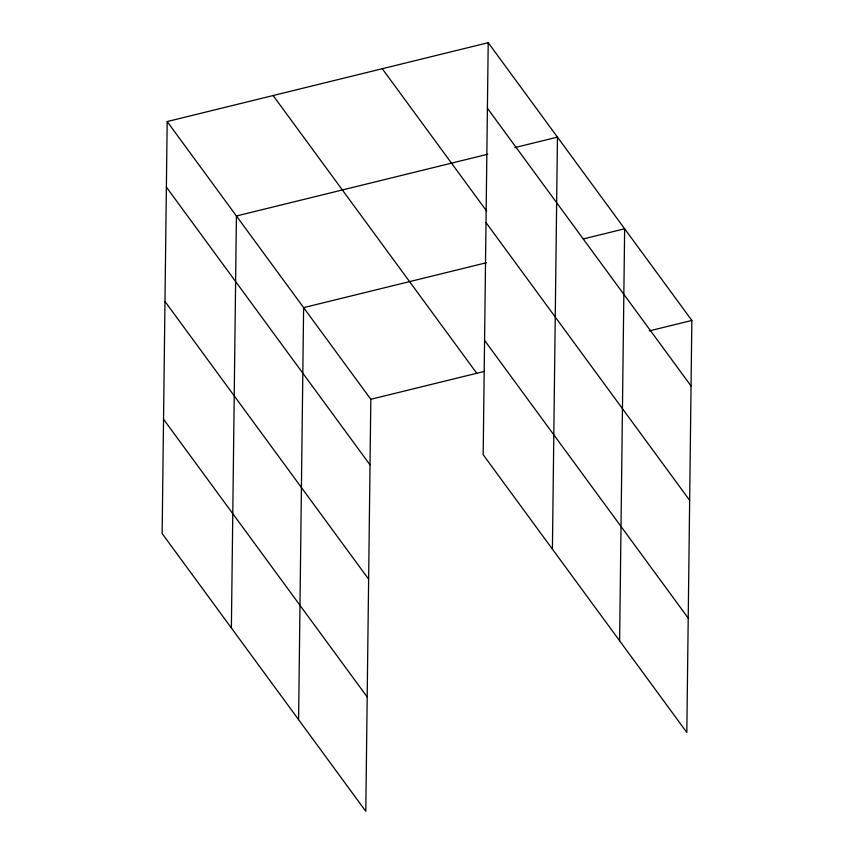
<?xml version="1.0" encoding="UTF-8"?>
<svg xmlns="http://www.w3.org/2000/svg" width="854" height="854" viewBox="0 0 854 854"><rect width="100%" height="100%" fill="white"/><g stroke="black" fill="none" stroke-linecap="round" stroke-linejoin="round"><path stroke-width="1.28" d="M167.181 121.556L162.143 533.558L365.79 811.3L370.828 399.288L167.181 121.556L488.21 42.7L691.857 320.442L686.819 732.444L483.172 454.712L488.21 42.7M231.381 627.989L236.419 215.987L487.687 154.264M298.59 719.644L303.618 307.643L486.609 262.69M552.41 549.143L557.448 137.131L514.813 147.603M619.62 640.788L624.648 228.787L583.303 238.939M370.828 399.288L484.464 371.373M649.221 330.914L691.857 320.442M487.41 108.266L691.057 385.997M382.272 68.726L486.673 211.109M486.011 222.584L689.658 500.327M484.57 340.383L688.217 618.115M273.12 95.531L476.767 373.273M166.381 187.111L370.028 464.854M164.982 301.441L368.629 579.183M163.541 419.239L367.188 696.971"/></g></svg>
